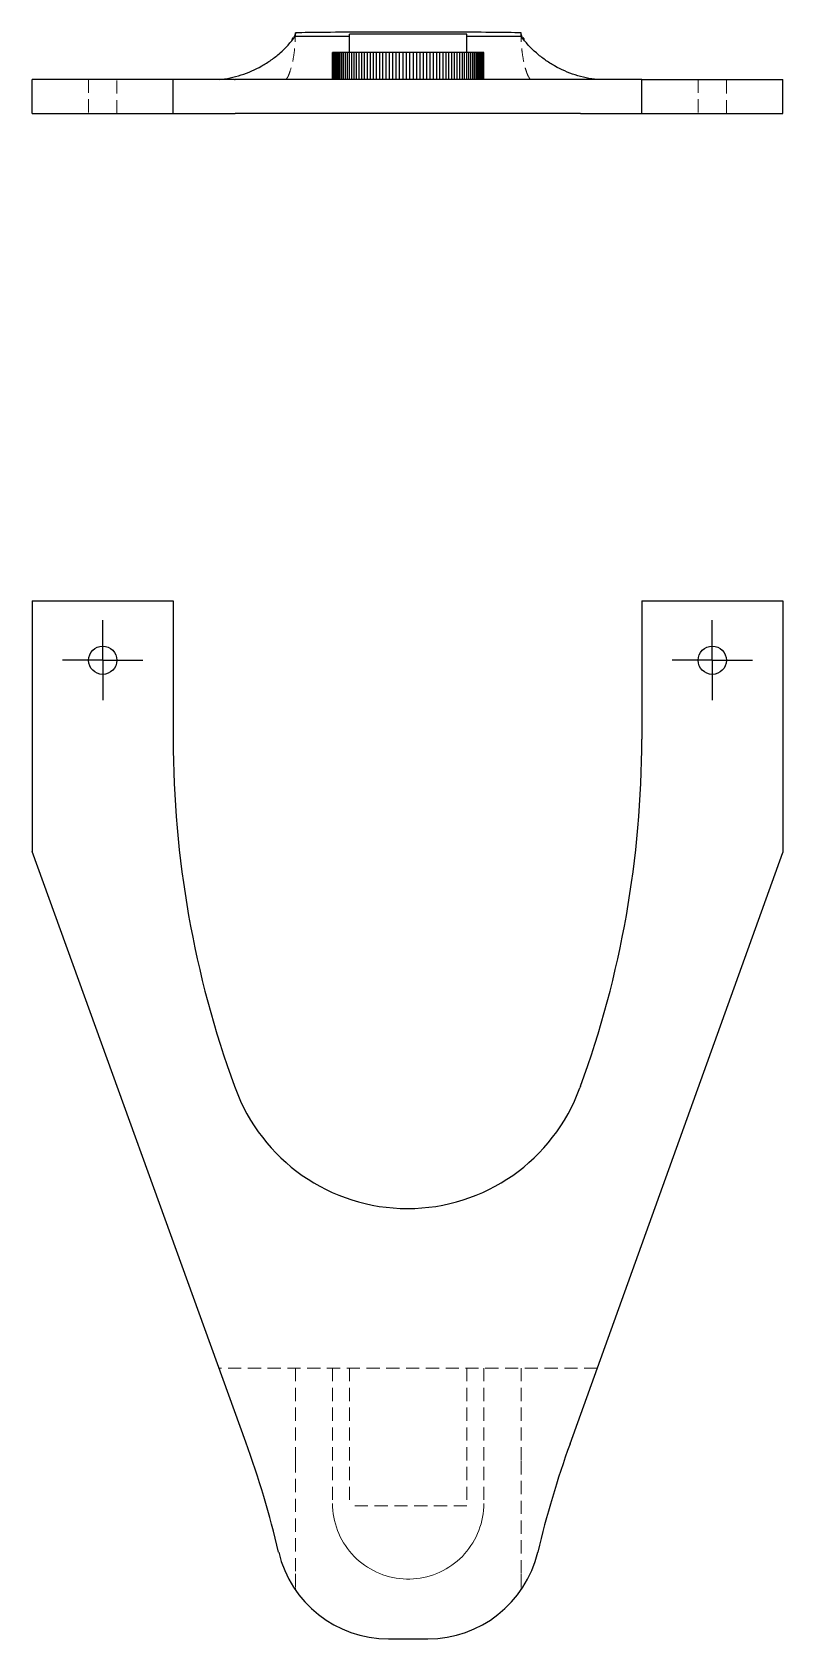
# Model space of a CAD drawing. Header units: millimetres. Extents: x 47 to 227, y 7 to 162.
# Drawn here: x 46.9 to 119.1, y 7 to 161.8 of the extents above.
import ezdxf

# ---------------------------------------------------------------- set-up
doc = ezdxf.new("R2010")
doc.units = ezdxf.units.MM
doc.linetypes.add('HIDDEN', pattern=[1.905, 1.27, -0.635])
doc.layers.add('10', color=7, linetype='Continuous')

# ---------------------------------------------------------------- blocks, each defined once
blk = doc.blocks.new('SW_CENTERMARKSYMBOL_0')
at = {"layer": '10', "color": 0}
for p, q in [((0, 2.5), (0, 3.86)), ((0, 0), (0, 2.5)), ((-2.5, 0), (-3.86, 0)), ((0, 0), (-2.5, 0)), ((0, 0), (0, -2.5)), ((0, 0), (2.5, 0)), ((2.5, 0), (3.86, 0)), ((0, -2.5), (0, -3.86))]:
    blk.add_line(p, q, dxfattribs=at)
blk = doc.blocks.new('SW_CENTERMARKSYMBOL_1')
at = {"layer": '10', "color": 0}
for p, q in [((0, 2.5), (0, 3.86)), ((0, 0), (0, 2.5)), ((-2.5, 0), (-3.86, 0)), ((0, 0), (-2.5, 0)), ((0, 0), (0, -2.5)), ((0, 0), (2.5, 0)), ((2.5, 0), (3.86, 0)), ((0, -2.5), (0, -3.86))]:
    blk.add_line(p, q, dxfattribs=at)

msp = doc.modelspace()

# ---------------------------------------------------------------- linework, layer by layer
at = {"color": 7, "linetype": 'Continuous', "lineweight": 25}
for p, q in [((71.89, 161.08), (72.03, 161.29)), ((72.2, 161.68), (72.05, 161.28)), ((72.2, 161.71), (72.2, 161.73)), ((72.2, 161.72), (72.2, 161.68)), ((72.2, 161.54), (72.2, 161.71)), ((72.2, 161.4), (72.2, 161.54)), ((77.42, 161.4), (72.2, 161.4)), ((88.72, 161.61), (77.42, 161.61)), ((77.42, 161.4), (77.42, 161.61)), ((77.42, 159.85), (77.42, 161.4)), ((84.97, 161.81), (81.17, 161.81)), ((88.72, 161.4), (88.72, 161.61)), ((93.94, 161.4), (88.72, 161.4)), ((88.72, 159.85), (88.72, 161.4)), ((93.94, 161.71), (93.94, 161.73)), ((93.94, 161.68), (93.94, 161.72)), ((93.94, 161.54), (93.94, 161.71)), ((93.94, 161.4), (93.94, 161.54)), ((94.1, 161.3), (94.24, 161.09)), ((77.42, 159.85), (75.79, 159.85)), ((75.79, 157.24), (75.79, 159.85)), ((75.79, 157.24), (75.79, 159.85)), ((75.82, 157.24), (75.82, 159.85)), ((75.85, 157.24), (75.85, 159.85)), ((75.91, 157.24), (75.91, 159.85)), ((75.97, 157.24), (75.97, 159.85)), ((76.06, 157.24), (76.06, 159.85)), ((76.15, 157.24), (76.15, 159.85)), ((76.26, 157.24), (76.26, 159.85)), ((76.39, 157.24), (76.39, 159.85)), ((76.53, 157.24), (76.53, 159.85)), ((76.68, 157.24), (76.68, 159.85)), ((76.85, 157.24), (76.85, 159.85)), ((77.02, 157.24), (77.02, 159.85)), ((77.22, 157.24), (77.22, 159.85)), ((88.72, 159.85), (77.42, 159.85)), ((77.42, 157.24), (77.42, 159.85)), ((77.63, 157.24), (77.63, 159.85)), ((77.86, 157.24), (77.86, 159.85)), ((78.1, 157.24), (78.1, 159.85)), ((78.34, 157.24), (78.34, 159.85)), ((78.6, 157.24), (78.6, 159.85)), ((78.87, 157.24), (78.87, 159.85)), ((79.14, 157.24), (79.14, 159.85)), ((79.43, 157.24), (79.43, 159.85)), ((79.72, 157.24), (79.72, 159.85)), ((80.02, 157.24), (80.02, 159.85)), ((80.32, 157.24), (80.32, 159.85)), ((80.63, 157.24), (80.63, 159.85)), ((80.94, 157.24), (80.94, 159.85)), ((81.26, 157.24), (81.26, 159.85)), ((81.59, 157.24), (81.59, 159.85)), ((81.91, 157.24), (81.91, 159.85)), ((82.24, 157.24), (82.24, 159.85)), ((82.57, 157.24), (82.57, 159.85)), ((82.9, 157.24), (82.9, 159.85)), ((83.23, 157.24), (83.23, 159.85)), ((83.57, 157.24), (83.57, 159.85)), ((83.9, 157.24), (83.9, 159.85)), ((84.22, 157.24), (84.22, 159.85)), ((84.55, 157.24), (84.55, 159.85)), ((84.87, 157.24), (84.87, 159.85)), ((85.19, 157.24), (85.19, 159.85)), ((85.51, 157.24), (85.51, 159.85)), ((85.82, 157.24), (85.82, 159.85)), ((86.12, 157.24), (86.12, 159.85)), ((86.42, 157.24), (86.42, 159.85)), ((86.71, 157.24), (86.71, 159.85)), ((86.99, 157.24), (86.99, 159.85)), ((87.27, 157.24), (87.27, 159.85)), ((87.53, 157.24), (87.53, 159.85)), ((87.79, 157.24), (87.79, 159.85)), ((88.04, 157.24), (88.04, 159.85)), ((88.28, 157.24), (88.28, 159.85)), ((88.5, 157.24), (88.5, 159.85)), ((90.35, 159.85), (88.72, 159.85)), ((88.72, 157.24), (88.72, 159.85)), ((88.92, 157.24), (88.92, 159.85)), ((89.11, 157.24), (89.11, 159.85)), ((89.29, 157.24), (89.29, 159.85)), ((89.46, 157.24), (89.46, 159.85)), ((89.61, 157.24), (89.61, 159.85)), ((89.75, 157.24), (89.75, 159.85)), ((89.87, 157.24), (89.87, 159.85)), ((89.98, 157.24), (89.98, 159.85)), ((90.08, 157.24), (90.08, 159.85)), ((90.16, 157.24), (90.16, 159.85)), ((90.23, 157.24), (90.23, 159.85)), ((90.28, 157.24), (90.28, 159.85)), ((90.32, 157.24), (90.32, 159.85)), ((90.34, 157.24), (90.34, 159.85)), ((90.35, 157.24), (90.35, 159.85)), ((46.86, 153.98), (46.86, 157.24)), ((60.45, 157.24), (46.86, 157.24)), ((60.45, 153.98), (60.45, 157.24)), ((66.34, 157.24), (60.45, 157.24)), ((66.34, 157.24), (66.4, 157.24)), ((99.6, 157.24), (66.4, 157.24)), ((90.35, 157.24), (75.79, 157.24)), ((99.66, 157.24), (99.6, 157.24)), ((105.55, 157.24), (99.66, 157.24)), ((105.55, 157.24), (119.14, 157.24)), ((105.55, 153.98), (105.55, 157.24)), ((119.14, 153.98), (119.14, 157.24)), ((46.86, 153.98), (60.45, 153.98)), ((60.45, 153.98), (66.34, 153.98)), ((66.34, 153.98), (66.4, 153.98)), ((99.6, 153.98), (66.4, 153.98)), ((99.66, 153.98), (99.6, 153.98)), ((99.66, 153.98), (105.55, 153.98)), ((105.55, 153.98), (119.14, 153.98)), ((46.86, 107), (46.86, 82.86)), ((46.86, 107), (60.45, 107)), ((60.45, 107), (60.45, 93.69)), ((105.55, 107), (119.14, 107)), ((105.55, 107), (105.55, 93.69)), ((119.14, 107), (119.14, 82.78)), ((67.42, 25.96), (46.86, 82.86)), ((98.66, 25.8), (119.14, 82.78)), ((66.34, 60.24), (66.4, 60.08)), ((99.66, 60.24), (99.6, 60.08)), ((81.17, 7), (84.97, 7))]:
    msp.add_line(p, q, dxfattribs=at)
at = {"color": 7, "linetype": 'HIDDEN', "lineweight": 18}
for p, q in [((72.2, 161.73), (72.2, 161.73)), ((93.94, 161.73), (93.94, 161.73)), ((52.29, 157.24), (52.29, 153.98)), ((55.01, 153.98), (55.01, 157.24)), ((110.99, 157.24), (110.99, 153.98)), ((113.71, 153.98), (113.71, 157.24)), ((101.28, 33.09), (64.85, 33.09)), ((72.2, 33.09), (72.2, 24.31)), ((75.79, 33.09), (75.79, 20.04)), ((77.42, 33.09), (77.42, 19.83)), ((88.72, 33.09), (88.72, 19.83)), ((90.35, 33.09), (90.35, 20.04)), ((93.94, 33.09), (93.94, 24.12)), ((72.2, 24.31), (72.2, 13.25)), ((93.94, 24.12), (93.94, 13.25)), ((75.79, 19.71), (75.79, 20.04)), ((75.82, 19.38), (75.79, 19.71)), ((75.85, 19.05), (75.82, 19.38)), ((75.91, 18.72), (75.85, 19.05)), ((75.97, 18.4), (75.91, 18.72)), ((88.72, 19.83), (77.42, 19.83)), ((90.23, 18.72), (90.16, 18.4)), ((90.28, 19.05), (90.23, 18.72)), ((90.32, 19.38), (90.28, 19.05)), ((90.34, 19.71), (90.32, 19.38)), ((90.35, 20.04), (90.34, 19.71)), ((76.06, 18.08), (75.97, 18.4)), ((76.15, 17.76), (76.06, 18.08)), ((76.26, 17.45), (76.15, 17.76)), ((76.39, 17.14), (76.26, 17.45)), ((76.53, 16.84), (76.39, 17.14)), ((89.75, 17.14), (89.61, 16.84)), ((89.87, 17.45), (89.75, 17.14)), ((89.98, 17.76), (89.87, 17.45)), ((90.08, 18.08), (89.98, 17.76)), ((90.16, 18.4), (90.08, 18.08)), ((76.68, 16.55), (76.53, 16.84)), ((76.85, 16.26), (76.68, 16.55)), ((77.02, 15.98), (76.85, 16.26)), ((77.22, 15.71), (77.02, 15.98)), ((77.42, 15.45), (77.22, 15.71)), ((88.92, 15.71), (88.72, 15.45)), ((89.11, 15.98), (88.92, 15.71)), ((89.29, 16.26), (89.11, 15.98)), ((89.46, 16.55), (89.29, 16.26)), ((89.61, 16.84), (89.46, 16.55)), ((77.63, 15.2), (77.42, 15.45)), ((77.86, 14.95), (77.63, 15.2)), ((78.1, 14.72), (77.86, 14.95)), ((78.34, 14.5), (78.1, 14.72)), ((78.6, 14.29), (78.34, 14.5)), ((78.87, 14.09), (78.6, 14.29)), ((79.14, 13.91), (78.87, 14.09)), ((87.27, 14.09), (86.99, 13.91)), ((87.53, 14.29), (87.27, 14.09)), ((87.79, 14.5), (87.53, 14.29)), ((88.04, 14.72), (87.79, 14.5)), ((88.28, 14.95), (88.04, 14.72)), ((88.5, 15.2), (88.28, 14.95)), ((88.72, 15.45), (88.5, 15.2)), ((72.2, 13.25), (72.2, 11.93)), ((79.43, 13.74), (79.14, 13.91)), ((79.72, 13.58), (79.43, 13.74)), ((80.02, 13.43), (79.72, 13.58)), ((80.32, 13.3), (80.02, 13.43)), ((80.63, 13.18), (80.32, 13.3)), ((80.94, 13.08), (80.63, 13.18)), ((81.26, 12.99), (80.94, 13.08)), ((81.59, 12.91), (81.26, 12.99)), ((81.91, 12.85), (81.59, 12.91)), ((82.24, 12.81), (81.91, 12.85)), ((82.57, 12.78), (82.24, 12.81)), ((82.9, 12.76), (82.57, 12.78)), ((83.23, 12.76), (82.9, 12.76)), ((83.57, 12.78), (83.23, 12.76)), ((83.9, 12.81), (83.57, 12.78)), ((84.22, 12.85), (83.9, 12.81)), ((84.55, 12.91), (84.22, 12.85)), ((84.87, 12.99), (84.55, 12.91)), ((85.19, 13.08), (84.87, 12.99)), ((85.51, 13.18), (85.19, 13.08)), ((85.82, 13.3), (85.51, 13.18)), ((86.12, 13.43), (85.82, 13.3)), ((86.42, 13.58), (86.12, 13.43)), ((86.71, 13.74), (86.42, 13.58)), ((86.99, 13.91), (86.71, 13.74)), ((93.94, 13.25), (93.94, 11.93))]:
    msp.add_line(p, q, dxfattribs=at)
at = {"color": 7, "linetype": 'Continuous', "lineweight": 25}
for centre in [(53.65, 101.29), (112.35, 101.29)]:
    msp.add_circle(centre, 1.36, dxfattribs=at)
for centre, radius, start, end in [((158.27, 93.69), 97.83, 180, 199.9967), ((7.73, 93.69), 97.83, 340.0033, 0), ((83, 66.12), 17.66, 199.9967, 340.0033), ((-24.58, -7.29), 97.83, 13.3828, 19.8717), ((190.71, -7.3), 97.83, 160.2268, 166.6122), ((81.17, 17.87), 10.87, 193.3828, 270), ((84.97, 17.87), 10.87, 270, 346.6122)]:
    msp.add_arc(centre, radius, start, end, dxfattribs=at)
for centre, start_param, end_param in [((81.17, 161.64), 2.354913, 2.540954), ((81.17, 161.64), 1.570796, 2.354913), ((84.97, 161.64), 0.786757, 1.570796), ((84.97, 161.64), 0.600774, 0.786757)]:
    msp.add_ellipse(centre, major_axis=(10.87, 0), ratio=0.015625, start_param=start_param, end_param=end_param, dxfattribs=at)
for points, knots in [([(64.85, 157.24), (65.57, 157.31), (66.28, 157.46), (67.67, 157.9), (68.34, 158.19), (69.27, 158.72), (69.58, 158.92), (70.17, 159.34), (70.46, 159.56), (71.27, 160.28), (71.76, 160.81), (72.2, 161.4)], [0, 0, 0, 0, 0.25, 0.25, 0.5, 0.5, 0.625, 0.625, 0.75, 0.75, 1, 1, 1, 1]), ([(94.08, 161.29), (94.04, 161.37), (93.96, 161.52), (93.95, 161.63), (93.94, 161.68)], [0, 0, 0, 0, 0.507561, 1, 1, 1, 1]), ([(101.28, 157.24), (100.55, 157.31), (99.84, 157.46), (98.46, 157.9), (97.79, 158.19), (96.86, 158.72), (96.55, 158.92), (95.96, 159.34), (95.68, 159.56), (94.86, 160.28), (94.37, 160.81), (93.94, 161.4)], [0, 0, 0, 0, 0.25, 0.25, 0.5, 0.5, 0.625, 0.625, 0.75, 0.75, 1, 1, 1, 1])]:
    msp.add_open_spline(points, degree=3, knots=knots, dxfattribs=at)
at = {"color": 7, "linetype": 'HIDDEN', "lineweight": 18}
for points, knots in [([(71.27, 157.24), (71.28, 157.24), (71.29, 157.25), (71.31, 157.26), (71.32, 157.27), (71.35, 157.3), (71.37, 157.33), (71.43, 157.41), (71.47, 157.48), (71.57, 157.69), (71.64, 157.86), (71.81, 158.37), (71.91, 158.75), (72.05, 159.54), (72.11, 159.95), (72.18, 160.76), (72.2, 161.18), (72.2, 161.6)], [0, 0, 0, 0, 0.015625, 0.015625, 0.03125, 0.03125, 0.0625, 0.0625, 0.125, 0.125, 0.25, 0.25, 0.5, 0.5, 0.75, 0.75, 1, 1, 1, 1]), ([(94.87, 157.24), (94.87, 157.24), (94.85, 157.24), (94.83, 157.26), (94.79, 157.3), (94.74, 157.37), (94.66, 157.49), (94.56, 157.69), (94.45, 157.99), (94.31, 158.44), (94.16, 159.08), (94.05, 159.76), (93.98, 160.43), (93.94, 161), (93.94, 161.4), (93.94, 161.6)], [0, 0, 0, 0, 0.004834, 0.016921, 0.036804, 0.06524, 0.103245, 0.161386, 0.238367, 0.33709, 0.473225, 0.655332, 0.764713, 0.879695, 1, 1, 1, 1])]:
    msp.add_open_spline(points, degree=3, knots=knots, dxfattribs=at)
for points in [[(72.2, 11.93), (72.2, 11.86), (72.2, 11.8), (72.2, 11.73)], [(93.94, 11.73), (93.94, 11.79), (93.94, 11.86), (93.94, 11.93)]]:
    msp.add_open_spline(points, degree=3, dxfattribs=at)

# ---------------------------------------------------------------- block references
at = {"layer": '10'}
for name, p in [('SW_CENTERMARKSYMBOL_0', (53.65, 101.29)), ('SW_CENTERMARKSYMBOL_1', (112.35, 101.29))]:
    msp.add_blockref(name, p, dxfattribs=at)

doc.saveas('drawing.dxf')
